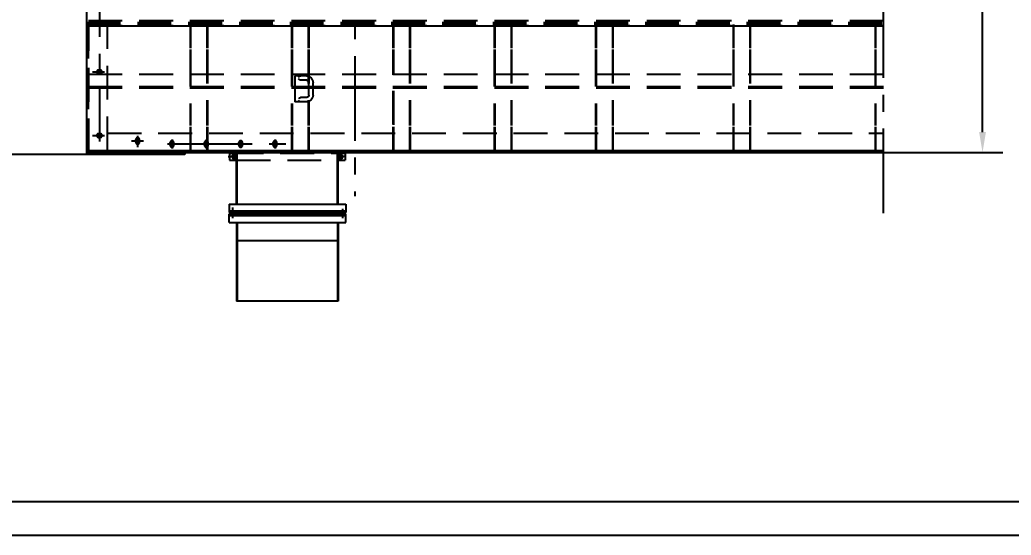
# Model space of a CAD drawing. Header units: millimetres. Extents: x 0 to 16800, y -458 to 11880.
# Drawn here: x 2975 to 8834, y 0 to 3047 of the extents above; entities that cross this region are included whole.
import ezdxf

# ---------------------------------------------------------------- set-up
doc = ezdxf.new("R2010")
doc.units = ezdxf.units.MM
doc.header["$LTSCALE"] = 400
doc.linetypes.add('F', pattern=[0.75, 0.5, -0.25])
doc.linetypes.add('G', pattern=[2, 1.25, -0.25, 0.25, -0.25])
for name, color, linetype in [('01', 7, 'Continuous'), ('02', 1, 'Continuous'), ('04', 2, 'F'), ('05', 4, 'G'), ('08', 1, 'Continuous')]:
    doc.layers.add(name, color=color, linetype=linetype)
doc.styles.get("Standard").update_dxf_attribs({"font": 'isocp', "width": 0.707, "bigfont": 'intecad.shx'})
doc.dimstyles.new('INTE', dxfattribs={"dimscale": 40, "dimtxt": 3.5, "dimasz": 3, "dimexe": 3, "dimexo": 0, "dimgap": 1, "dimtad": 1, "dimdec": 3, "dimdsep": 46, "dimtxsty": 'Standard', "dimcen": 0, "dimclrd": 1, "dimclre": 1, "dimclrt": 3, "dimaunit": 1, "dimadec": 0, "dimazin": 0, "dimtfac": 1, "dimtmove": 0, "dimatfit": 0, "dimfxl": 1, "dimarcsym": 0})

# ---------------------------------------------------------------- blocks, each defined once
blk = doc.blocks.new('*U9', base_point=(-2082.8, -1033.8))
at = {"layer": '01', "color": 7, "linetype": 'Continuous'}
for p, q in [((-2190.8, -995.8), (-2190.8, -919.8)), ((-2082.8, -881.8), (-2082.8, -1033.8))]:
    blk.add_line(p, q, dxfattribs=at)
at = {"layer": '01'}
for p, q in [((-2165.8, -995.8), (-2165.8, -919.8)), ((-2152.8, -881.8), (-2082.8, -881.8)), ((-2152.8, -906.8), (-2116.4, -906.8)), ((-2152.8, -1008.8), (-2116.4, -1008.8)), ((-2152.8, -1033.8), (-2082.8, -1033.8))]:
    blk.add_line(p, q, dxfattribs=at)
for centre, radius, start, end in [((-2152.8, -919.8), 38, 90, 180), ((-2152.8, -919.8), 13, 90, 180), ((-2116.4, -894.3), 12.5, 24.95023, 90), ((-2116.4, -894.3), 12.5, 270, 336.60793), ((-2152.8, -995.8), 38, 180, 270), ((-2152.8, -995.8), 13, 180, 270), ((-2116.4, -1021.3), 12.5, 33.33572, 90), ((-2116.4, -1021.3), 12.5, 270, 334.80435)]:
    blk.add_arc(centre, radius, start, end, dxfattribs=at)
blk = doc.blocks.new('*D18')
at = {"layer": '08', "color": 1, "lineweight": -2}
for p, q in [((4647.8, 6014), (2622.4, 6014)), ((2742.4, 5894), (2742.4, 2371)), ((3370.1, 2251), (2622.4, 2251))]:
    blk.add_line(p, q, dxfattribs=at)
at = {"layer": '08', "color": 1}
for points in [[(2722.4, 5894), (2762.4, 5894), (2742.4, 6014)], [(2722.4, 2371), (2762.4, 2371), (2742.4, 2251)]]:
    blk.add_solid(points, dxfattribs=at)
at = {"layer": 'DEFPOINTS', "color": 0}
for p in [(4647.8, 6014), (2742.4, 2251), (3370.1, 2251)]:
    blk.add_point(p, dxfattribs=at)
at = {"layer": '08', "color": 3, "insert": (2632.4, 4132.5), "char_height": 140, "attachment_point": 5, "rotation": 90}
blk.add_mtext('3763', dxfattribs=at)
blk = doc.blocks.new('*D19')
at = {"layer": '08', "color": 1, "lineweight": -2}
for p, q in [((8080.1, 4314), (8784.5, 4314)), ((8664.5, 2383), (8664.5, 4194)), ((8080.1, 2263), (8784.5, 2263))]:
    blk.add_line(p, q, dxfattribs=at)
at = {"layer": '08', "color": 1}
for points in [[(8644.5, 4194), (8684.5, 4194), (8664.5, 4314)], [(8644.5, 2383), (8684.5, 2383), (8664.5, 2263)]]:
    blk.add_solid(points, dxfattribs=at)
at = {"layer": 'DEFPOINTS', "color": 0}
for p in [(8080.1, 4314), (8664.5, 4314), (8080.1, 2263)]:
    blk.add_point(p, dxfattribs=at)
at = {"layer": '08', "color": 3, "insert": (8554.5, 3288.5), "char_height": 140, "attachment_point": 5, "rotation": 90}
blk.add_mtext('2051', dxfattribs=at)
blk = doc.blocks.new('*U58')
at = {"layer": '01'}
blk.add_lwpolyline([(25, 5), (415, 5)], dxfattribs=at)
at = {"layer": '02'}
blk.add_lwpolyline([(0, 0), (420, 0)], dxfattribs=at)

msp = doc.modelspace()

# ---------------------------------------------------------------- linework, layer by layer
for p, q in [((3370.0928, 3040.9566), (3370.0928, 5147.6847)), ((3370.0928, 3030.9566), (3370.0928, 3040.9566)), ((3370.0928, 3030.9566), (3370.0928, 3040.9566)), ((3370.0928, 2250.9566), (3370.0928, 3030.9566))]:
    msp.add_line(p, q)
at = {"layer": '01'}
for p, q in [((8080.0928, 3009.2383), (3370.0928, 3009.2383)), ((3370.0928, 2274.9566), (3370.0928, 2262.9566)), ((3370.0928, 2262.9566), (3492.8646, 2262.9566)), ((3381.0928, 2250.9566), (3370.0928, 2250.9566)), ((3378.0928, 2274.9566), (3492.8646, 2274.9566)), ((3950.0928, 2250.9566), (3381.0928, 2250.9566)), ((3492.8646, 2274.9566), (8080.0928, 2274.9566)), ((3492.8646, 2262.9566), (8080.0928, 2262.9566)), ((4214.0928, 2262.9566), (4256.0928, 2262.9566)), ((4214.0928, 2262.9566), (4214.0928, 2217.9566)), ((4856.0928, 2262.9566), (4898.0928, 2262.9566)), ((4898.0928, 2262.9566), (4898.0928, 2217.9566)), ((4214.0928, 2217.9566), (4256.0928, 2217.9566)), ((4256.0928, 2217.9566), (4244.0928, 2217.9566)), ((4856.0928, 2217.9566), (4898.0928, 2217.9566)), ((4256.0928, 1849.2383), (4256.0928, 1383.2383)), ((4259.0928, 1849.2383), (4259.0928, 1383.2383)), ((4853.0928, 1849.2383), (4853.0928, 1383.2383)), ((4856.0928, 1849.2383), (4856.0928, 1383.2383)), ((4856.0928, 1741.2383), (4256.0928, 1741.2383)), ((4856.0928, 1383.2383), (4256.0928, 1383.2383))]:
    msp.add_line(p, q, dxfattribs=at)
at = {"layer": '01', "color": 7, "linetype": 'Continuous'}
for p, q in [((3950.0928, 2262.9566), (3950.0928, 2250.9566)), ((4211.0928, 1957.2383), (4901.0928, 1957.2383)), ((4211.0928, 1957.2383), (4211.0928, 1907.2383)), ((4256.0928, 1957.2383), (4256.0928, 1988.7785)), ((4856.0928, 1957.2383), (4856.0928, 1988.7785)), ((4901.0928, 1957.2383), (4901.0928, 1907.2383)), ((4211.0928, 1917.2383), (4901.0928, 1917.2383)), ((4211.0928, 1912.2383), (4901.0928, 1912.2383)), ((4211.0928, 1907.2383), (4901.0928, 1907.2383)), ((4211.0928, 1899.2383), (4901.0928, 1899.2383)), ((4211.0928, 1849.2383), (4211.0928, 1899.2383)), ((4211.0928, 1894.2383), (4901.0928, 1894.2383)), ((4211.0928, 1889.2383), (4901.0928, 1889.2383)), ((4901.0928, 1849.2383), (4901.0928, 1899.2383)), ((4211.0928, 1849.2383), (4901.0928, 1849.2383))]:
    msp.add_line(p, q, dxfattribs=at)
at = {"layer": '01', "color": 4}
for p, q in [((4205.332, 2237.9562), (4256.0928, 2237.9562)), ((4244.0928, 2255.9159), (4244.0928, 2220.1086)), ((4898.0928, 2237.9562), (4856.0928, 2237.9562)), ((4868.0928, 2255.9159), (4868.0928, 2220.1086))]:
    msp.add_line(p, q, dxfattribs=at)
at = {"layer": '01', "color": 2}
for points in [[(4251.8149, 2224.5812), (4259.537, 2237.9562), (4251.8149, 2251.3312), (4236.3708, 2251.3312), (4228.6487, 2237.9562), (4236.3708, 2224.5812)], [(4860.3708, 2224.5812), (4852.6487, 2237.9562), (4860.3708, 2251.3312), (4875.8149, 2251.3312), (4883.537, 2237.9562), (4875.8149, 2224.5812)]]:
    msp.add_lwpolyline(points, close=True, dxfattribs=at)
at = {"layer": '01', "color": 7, "linetype": 'Continuous', "lineweight": -2}
for centre in [(4244.0928, 2237.9562), (4868.0928, 2237.9562)]:
    msp.add_circle(centre, 8, dxfattribs=at)
at = {"layer": '02', "color": 1, "linetype": 'Continuous'}
msp.add_line((3404.3342, 2362.9563), (3474.9922, 2362.9563), dxfattribs=at)
at = {"layer": '04', "color": 2, "linetype": 'F'}
for p, q in [((8080.0928, 3040.9566), (3370.0928, 3040.9566)), ((3370.0928, 3030.9566), (8080.0928, 3030.9566)), ((3370.0928, 3030.9566), (8080.0928, 3030.9566)), ((3370.0928, 3018.9566), (8080.0928, 3018.9566)), ((8080.0928, 3011.2383), (3370.0928, 3011.2383)), ((3382.0928, 2262.9566), (3382.0928, 3018.9566)), ((3493.0928, 2274.9566), (3493.0928, 3018.9566)), ((3981.2706, 3018.9566), (3981.2706, 2878.9566)), ((3984.2706, 3018.9566), (3984.2706, 2878.9566)), ((4080.1308, 3018.9566), (4080.1308, 2878.9566)), ((4083.1308, 3018.9566), (4083.1308, 2878.9566)), ((4580.4483, 3018.9566), (4580.4483, 2878.9566)), ((4583.4483, 3018.9566), (4583.4483, 2878.9566)), ((4679.3085, 3018.9566), (4679.3085, 2878.9566)), ((4682.3085, 3018.9566), (4682.3085, 2878.9566)), ((5179.626, 3018.9566), (5179.626, 2878.9566)), ((5182.626, 3018.9566), (5182.626, 2878.9566)), ((5278.4862, 3018.9566), (5278.4862, 2878.9566)), ((5281.4862, 3018.9566), (5281.4862, 2878.9566)), ((5778.8037, 3018.9566), (5778.8037, 2878.9566)), ((5781.8037, 3018.9566), (5781.8037, 2878.9566)), ((5877.6639, 3018.9566), (5877.6639, 2878.9566)), ((5880.6639, 3018.9566), (5880.6639, 2878.9566)), ((6377.9814, 3018.9566), (6377.9814, 2878.9566)), ((6380.9814, 3018.9566), (6380.9814, 2878.9566)), ((6476.8416, 3018.9566), (6476.8416, 2878.9566)), ((6479.8416, 3018.9566), (6479.8416, 2878.9566)), ((7190.0928, 3018.9566), (7190.0928, 2878.9566)), ((7193.0928, 3018.9566), (7193.0928, 2878.9566)), ((7288.953, 3018.9566), (7288.953, 2878.9566)), ((7291.953, 3018.9566), (7291.953, 2878.9566)), ((8028.9941, 3018.9566), (8028.9941, 2878.9566)), ((8031.9941, 3018.9566), (8031.9941, 2878.9566)), ((3981.2706, 2870.9566), (3981.2706, 2851.9416)), ((3981.2706, 2851.9416), (3981.2706, 2422.9566)), ((3984.2706, 2870.9566), (3984.2706, 2851.9416)), ((3984.2706, 2851.9416), (3984.2706, 2422.9566)), ((4080.1308, 2870.9566), (4080.1308, 2422.9566)), ((4083.1308, 2870.9566), (4083.1308, 2422.9566)), ((4580.4483, 2870.9566), (4580.4483, 2851.9416)), ((4580.4483, 2851.9416), (4580.4483, 2422.9566)), ((4583.4483, 2870.9566), (4583.4483, 2851.9416)), ((4583.4483, 2851.9416), (4583.4483, 2422.9566)), ((4679.3085, 2870.9566), (4679.3085, 2422.9566)), ((4682.3085, 2870.9566), (4682.3085, 2422.9566)), ((5179.626, 2870.9566), (5179.626, 2851.9416)), ((5179.626, 2851.9416), (5179.626, 2721.5457)), ((5182.626, 2870.9566), (5182.626, 2851.9416)), ((5182.626, 2851.9416), (5182.626, 2722.2259)), ((5278.4862, 2870.9566), (5278.4862, 2422.9566)), ((5281.4862, 2870.9566), (5281.4862, 2422.9566)), ((5778.8037, 2870.9566), (5778.8037, 2851.9416)), ((5778.8037, 2851.9416), (5778.8037, 2422.9566)), ((5781.8037, 2870.9566), (5781.8037, 2851.9416)), ((5781.8037, 2851.9416), (5781.8037, 2422.9566)), ((5877.6639, 2870.9566), (5877.6639, 2422.9566)), ((5880.6639, 2870.9566), (5880.6639, 2422.9566)), ((6377.9814, 2870.9566), (6377.9814, 2851.9416)), ((6377.9814, 2851.9416), (6377.9814, 2422.9566)), ((6380.9814, 2870.9566), (6380.9814, 2851.9416)), ((6380.9814, 2851.9416), (6380.9814, 2422.9566)), ((6476.8416, 2870.9566), (6476.8416, 2422.9566)), ((6479.8416, 2870.9566), (6479.8416, 2422.9566)), ((7190.0928, 2870.9566), (7190.0928, 2851.9416)), ((7190.0928, 2851.9416), (7190.0928, 2422.9566)), ((7193.0928, 2870.9566), (7193.0928, 2851.9416)), ((7193.0928, 2851.9416), (7193.0928, 2422.9566)), ((7288.953, 2870.9566), (7288.953, 2422.9566)), ((7291.953, 2870.9566), (7291.953, 2422.9566)), ((8028.9941, 2870.9566), (8028.9941, 2851.9416)), ((8028.9941, 2851.9416), (8028.9941, 2422.9566)), ((8031.9941, 2870.9566), (8031.9941, 2851.9416)), ((8031.9941, 2851.9416), (8031.9941, 2422.9566)), ((8080.0928, 2722.9566), (3382.0928, 2722.9566)), ((3440.0928, 2749.9563), (3450.0928, 2749.9563)), ((3450.0928, 2727.9563), (3440.0928, 2727.9563)), ((3445.0928, 2748.7542), (3445.0928, 2724.7492)), ((8080.0928, 2650.9566), (3382.0928, 2650.9566)), ((8080.0928, 2642.9566), (3382.0928, 2642.9566)), ((5179.626, 2627.756), (5179.626, 2422.9566)), ((5182.626, 2626.268), (5182.626, 2422.9566)), ((3981.2706, 2414.9566), (3981.2706, 2274.9566)), ((3984.2706, 2414.9566), (3984.2706, 2274.9566)), ((4080.1308, 2414.9566), (4080.1308, 2274.9566)), ((4083.1308, 2414.9566), (4083.1308, 2274.9566)), ((4580.4483, 2414.9566), (4580.4483, 2274.9566)), ((4583.4483, 2414.9566), (4583.4483, 2274.9566)), ((4679.3085, 2414.9566), (4679.3085, 2274.9566)), ((4682.3085, 2414.9566), (4682.3085, 2274.9566)), ((5179.626, 2414.9566), (5179.626, 2274.9566)), ((5182.626, 2414.9566), (5182.626, 2274.9566)), ((5278.4862, 2414.9566), (5278.4862, 2274.9566)), ((5281.4862, 2414.9566), (5281.4862, 2274.9566)), ((5778.8037, 2414.9566), (5778.8037, 2274.9566)), ((5781.8037, 2414.9566), (5781.8037, 2274.9566)), ((5877.6639, 2414.9566), (5877.6639, 2274.9566)), ((5880.6639, 2414.9566), (5880.6639, 2274.9566)), ((6377.9814, 2414.9566), (6377.9814, 2274.9566)), ((6380.9814, 2414.9566), (6380.9814, 2274.9566)), ((6476.8416, 2414.9566), (6476.8416, 2274.9566)), ((6479.8416, 2414.9566), (6479.8416, 2274.9566)), ((7190.0928, 2414.9566), (7190.0928, 2274.9566)), ((7193.0928, 2414.9566), (7193.0928, 2274.9566)), ((7288.953, 2414.9566), (7288.953, 2274.9566)), ((7291.953, 2414.9566), (7291.953, 2274.9566)), ((8028.9941, 2414.9566), (8028.9941, 2274.9566)), ((8031.9941, 2414.9566), (8031.9941, 2274.9566)), ((3440.0928, 2373.9563), (3450.0928, 2373.9563)), ((3450.0928, 2351.9563), (3440.0928, 2351.9563)), ((3445.0928, 2372.7542), (3445.0928, 2348.7492)), ((3493.0928, 2376.9566), (8080.0928, 2376.9566)), ((3660.0928, 2322.9566), (3660.0928, 2338.9566)), ((3682.0928, 2322.9566), (3682.0928, 2338.9566)), ((3885.0926, 2312.9566), (3856.691, 2312.9566)), ((3863.0926, 2304.9566), (3863.0926, 2320.9566)), ((3885.0926, 2304.9566), (3885.0926, 2320.9566)), ((4047.8816, 2312.9566), (4106.3036, 2312.9566)), ((4088.0926, 2312.9566), (4059.691, 2312.9566)), ((4066.0926, 2304.9566), (4066.0926, 2320.9566)), ((4088.0926, 2304.9566), (4088.0926, 2320.9566)), ((4258.0841, 2312.9566), (4302.1012, 2312.9566)), ((4291.0926, 2312.9566), (4262.691, 2312.9566)), ((4269.0926, 2304.9566), (4269.0926, 2320.9566)), ((4291.0926, 2304.9566), (4291.0926, 2320.9566)), ((4456.7304, 2312.9566), (4509.4549, 2312.9566)), ((4494.0926, 2312.9566), (4465.691, 2312.9566)), ((4472.0926, 2304.9566), (4472.0926, 2320.9566)), ((4494.0926, 2304.9566), (4494.0926, 2320.9566))]:
    msp.add_line(p, q, dxfattribs=at)
at = {"layer": '04'}
msp.add_line((3378.0928, 3018.9566), (3378.0928, 2274.9566), dxfattribs=at)
at = {"layer": '04', "color": 2, "lineweight": -2}
for p, q in [((4214.0928, 2257.9566), (4898.0928, 2257.9566)), ((4256.0928, 2262.9566), (4856.0928, 2262.9566)), ((4256.0928, 2217.9566), (4856.0928, 2217.9566))]:
    msp.add_line(p, q, dxfattribs=at)
for centre in [(4244.0928, 2237.9562), (4868.0928, 2237.9562)]:
    msp.add_circle(centre, 12.2, dxfattribs=at)
at = {"layer": '04', "color": 2, "linetype": 'F'}
for centre, start, end in [((3440.0928, 2738.9563), 90, 270), ((3450.0928, 2738.9563), 270, 90), ((3440.0928, 2362.9563), 90, 270), ((3450.0928, 2362.9563), 270, 90), ((3671.0928, 2338.9566), 0, 180), ((3671.0928, 2322.9566), 180, 0), ((3874.0926, 2320.9566), 0, 180), ((3874.0926, 2304.9566), 180, 0), ((4077.0926, 2320.9566), 0, 180), ((4077.0926, 2304.9566), 180, 0), ((4280.0926, 2320.9566), 0, 180), ((4280.0926, 2304.9566), 180, 0), ((4483.0926, 2320.9566), 0, 180), ((4483.0926, 2304.9566), 180, 0)]:
    msp.add_arc(centre, 11, start, end, dxfattribs=at)
at = {"layer": '05', "color": 4, "linetype": 'G'}
for p, q in [((8080.0928, 1903.847), (8080.0928, 6442.3217)), ((3445.0928, 5045.9403), (3445.0928, 2327.1659)), ((3404.3342, 2738.9563), (3474.9922, 2738.9563)), ((3682.0928, 2330.9566), (3653.6912, 2330.9566)), ((4231.0928, 1937.0557), (4231.0928, 1874.0298)), ((4881.0928, 1929.6695), (4881.0928, 1874.2154))]:
    msp.add_line(p, q, dxfattribs=at)
at = {"layer": '05'}
for p, q in [((4955.0928, 5232.3677), (4955.0928, 2005.1325)), ((3671.0928, 2360.1181), (3671.0928, 2294.4197)), ((3635.0708, 2330.9566), (3706.3765, 2330.9566)), ((3653.3449, 2330.9566), (3688.8408, 2330.9566)), ((3847.6753, 2312.9566), (4560.3617, 2312.9566)), ((3874.0926, 2339.3739), (3874.0926, 2286.5393)), ((4077.3646, 2342.1676), (4077.3646, 2283.7456)), ((4280.0926, 2334.9651), (4280.0926, 2290.948)), ((4483.0926, 2339.3188), (4483.0926, 2286.5943))]:
    msp.add_line(p, q, dxfattribs=at)
at = {"layer": '05', "color": 0, "linetype": 'ByBlock'}
for p, q in [((4256.0928, 1957.2383), (4256.0928, 2262.9566)), ((4259.0928, 1957.2383), (4259.0928, 2262.9566)), ((4853.0928, 1957.2383), (4853.0928, 2262.9566)), ((4856.0928, 1957.2383), (4856.0928, 2262.9566))]:
    msp.add_line(p, q, dxfattribs=at)

# ---------------------------------------------------------------- block references
at = {"layer": '02', "xscale": -1}
msp.add_blockref('*U9', (4600.0928, 2562.9566), dxfattribs=at)
at = {"layer": '04', "xscale": 40, "yscale": 40, "zscale": 40}
msp.add_blockref('*U58', (0, 0), dxfattribs=at)

# ---------------------------------------------------------------- dimensions: what is measured, and where the dimension line sits
at = {"layer": '08'}
for base, p1, p2, picture, middle in [((2742.4499, 2250.9566), (4647.848, 6013.9566), (3370.0928, 2250.9566), '*D18', (2632.4499, 4132.4566)), ((8664.5187, 4313.9566), (8080.0928, 2262.9566), (8080.0928, 4313.9566), '*D19', (8554.505, 3288.4566))]:
    dim = msp.add_linear_dim(base=base, p1=p1, p2=p2, angle=90, dimstyle='INTE', dxfattribs=at)
    dim.commit()
    dim.dimension.update_dxf_attribs({"geometry": picture, "text_midpoint": middle})

doc.saveas('drawing.dxf')
